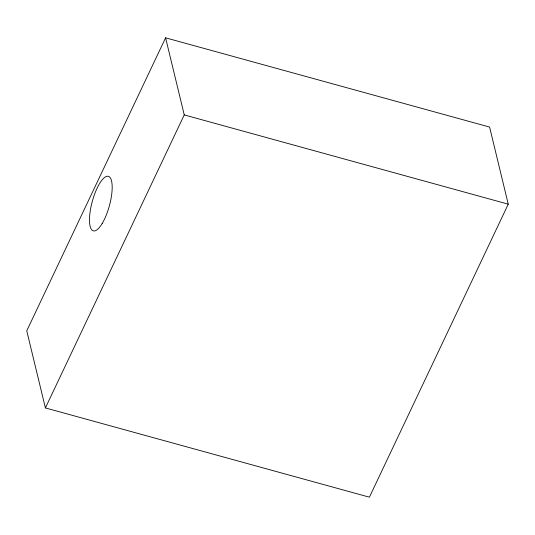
<?xml version="1.0" encoding="UTF-8"?>
<svg xmlns="http://www.w3.org/2000/svg" width="535" height="535" viewBox="0 0 535 535"><rect width="100%" height="100%" fill="white"/><g stroke="black" fill="none" stroke-linecap="round" stroke-linejoin="round"><path stroke-width="0.8" d="M165.596 37.818L26.75 330.831L45.401 407.931L369.404 497.182L508.25 204.169L489.599 127.069L165.596 37.818L184.247 114.911L45.401 407.931M184.247 114.911L508.25 204.169M102.218 223.443A28.295 8.827 -74.6 0 0 109.902 177.339A28.295 8.827 -74.6 0 0 90.388 210.014A28.295 8.827 -74.6 0 0 102.218 223.443"/></g></svg>
